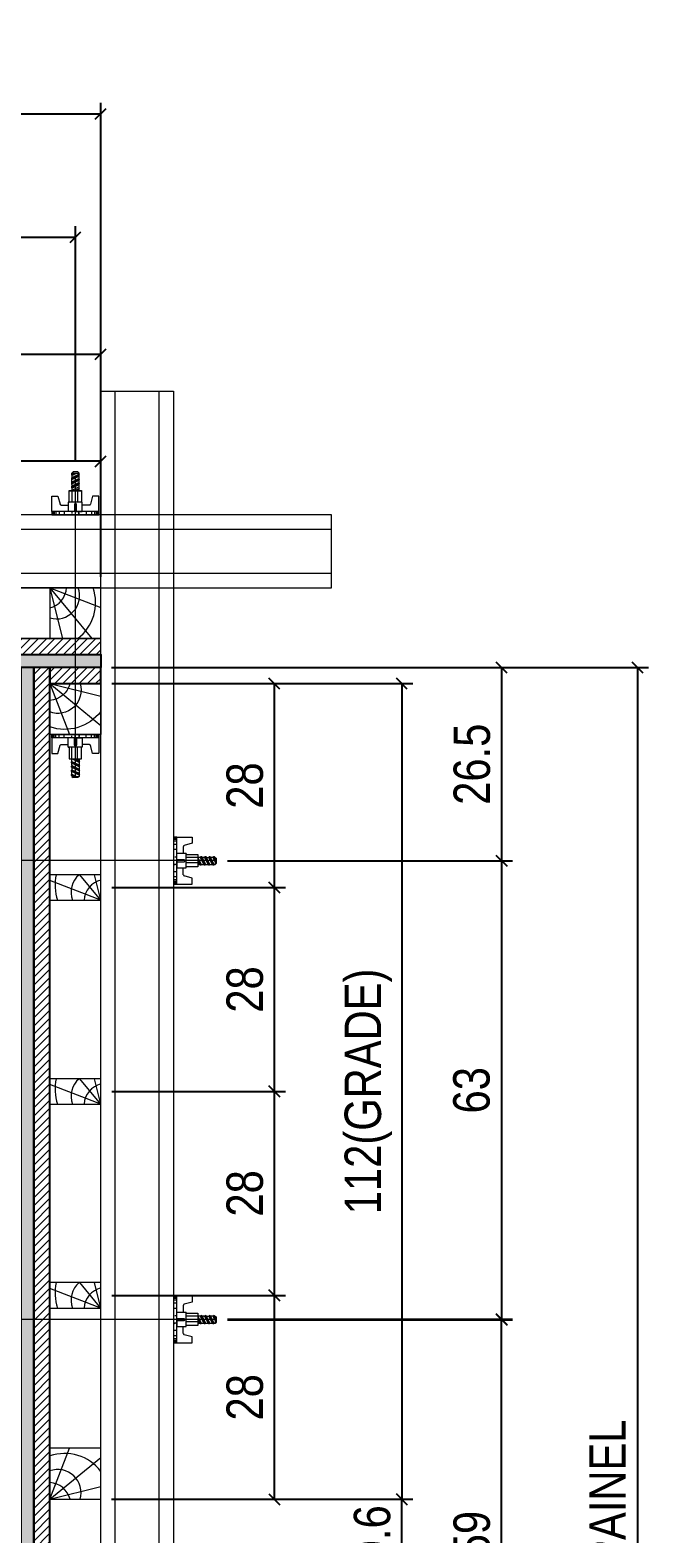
# Model space of a CAD drawing. Extents: x 14400 to 27878, y -21631 to 6985.
# Drawn here: x 23438.6 to 23612.2, y 632 to 1045 of the extents above; entities that cross this region are included whole.
import ezdxf

# ---------------------------------------------------------------- set-up
doc = ezdxf.new("R2010")
doc.units = 0
for name, color, linetype in [('CHAPA', 1, 'Continuous'), ('COTA', 241, 'Continuous'), ('MEIO_PONT', 93, 'Continuous'), ('SARRAFO', 251, 'Continuous')]:
    doc.layers.add(name, color=color, linetype=linetype)
for name, color, linetype, lineweight in [('Hachura', 251, 'Continuous', 9), ('Madeira', 126, 'Continuous', 18), ('Perfil Metálico', 224, 'Continuous', 18)]:
    doc.layers.add(name, color=color, linetype=linetype, lineweight=lineweight)
doc.styles.add('COTA TECNICA 2X', font='techl___.ttf', dxfattribs={"height": 10})
doc.dimstyles.new('SECAO PILAR', dxfattribs={"dimtxt": 10, "dimasz": 3, "dimexe": 3, "dimexo": 3, "dimgap": 3, "dimtad": 1, "dimdec": 1, "dimlfac": 0.5, "dimzin": 12, "dimdsep": 46, "dimtxsty": 'COTA TECNICA 2X', "dimblk1": 'OBLIQUE', "dimblk2": 'OBLIQUE', "dimsah": 1, "dimcen": 0.9, "dimclrd": 256, "dimclre": 256, "dimclrt": 256, "dimadec": 1, "dimazin": 3, "dimtfac": 1, "dimtdec": 1, "dimtmove": 0, "dimatfit": 3, "dimfxl": 1, "dimtolj": 1, "dimtzin": 12, "dimarcsym": 0})

# ---------------------------------------------------------------- blocks, each defined once
blk = doc.blocks.new('PONTALETE')
at = {"layer": 'Madeira'}
for q in [(2.71, 7), (7, 5.76), (7, 1.74)]:
    blk.add_line((0, 0), q, dxfattribs=at)
blk.add_lwpolyline([(0, 0), (7, 0), (7, 7), (0, 7)], close=True, dxfattribs=at)
for centre, radius, start, end in [((2.04, 0.06), 6.23, 37.2818, 109.0913), ((1.09, 0.9), 3.19, 343.603, 109.9847), ((-0.21, -0.78), 3.09, 14.6322, 86.0383)]:
    blk.add_arc(centre, radius, start, end, dxfattribs=at)
blk = doc.blocks.new('MEIO PONTALETE')
at = {"layer": 'Madeira'}
for q in [(2.71, 7), (3.5, 2.88), (3.5, 0.87)]:
    blk.add_line((0, 0), q, dxfattribs=at)
blk.add_lwpolyline([(0, 0), (3.5, 0), (3.5, 7), (0, 7)], close=True, dxfattribs=at)
for centre, radius, start, end in [((2.04, 0.06), 6.23, 76.4499, 109.0913), ((1.09, 0.9), 3.19, 40.9063, 109.9847), ((-0.21, -0.78), 3.09, 14.6322, 86.0383)]:
    blk.add_arc(centre, radius, start, end, dxfattribs=at)
blk = doc.blocks.new('_Oblique')
at = {"color": 0, "linetype": 'ByBlock', "lineweight": -2}
blk.add_line((-0.5, -0.5), (0.5, 0.5), dxfattribs=at)
blk = doc.blocks.new('*D1308')
at = {"layer": 'COTA', "lineweight": -2, "transparency": 16777216}
for p, q in [((23461.05, 641.56), (23543.75, 641.56)), ((23540.75, 622.36), (23540.75, 641.56)), ((23461.05, 622.36), (23543.75, 622.36))]:
    blk.add_line(p, q, dxfattribs=at)
at = {"layer": 'Defpoints', "color": 0, "transparency": 16777216}
for p in [(23458.05, 641.56), (23540.75, 641.56), (23458.05, 622.36)]:
    blk.add_point(p, dxfattribs=at)
at = {"layer": 'COTA', "lineweight": -2, "transparency": 16777216, "xscale": 3, "yscale": 3, "zscale": 3}
for p, rotation in [((23540.75, 641.56), 90), ((23540.75, 622.36), 270)]:
    blk.add_blockref('_Oblique', p, dxfattribs=dict(at, rotation=rotation))
at = {"layer": 'COTA', "transparency": 16777216, "insert": (23532.62, 631.96), "char_height": 10, "attachment_point": 5, "rotation": 90, "style": 'COTA TECNICA 2X'}
blk.add_mtext('\\A1;9.6', dxfattribs=at)
blk = doc.blocks.new('*D1231')
at = {"layer": 'COTA', "lineweight": -2, "transparency": 16777216}
for p, q in [((23398.02, 894.9), (23398.02, 929.61)), ((23458.02, 894.91), (23458.02, 929.61)), ((23458.02, 926.61), (23398.02, 926.61))]:
    blk.add_line(p, q, dxfattribs=at)
at = {"layer": 'Defpoints', "color": 0, "transparency": 16777216}
for p in [(23398.02, 926.61), (23398.02, 891.9), (23458.02, 891.91)]:
    blk.add_point(p, dxfattribs=at)
at = {"layer": 'COTA', "lineweight": -2, "transparency": 16777216, "xscale": 3, "yscale": 3, "zscale": 3, "rotation": 180}
blk.add_blockref('_Oblique', (23398.02, 926.61), dxfattribs=at)
at = {"layer": 'COTA', "lineweight": -2, "transparency": 16777216, "xscale": 3, "yscale": 3, "zscale": 3}
blk.add_blockref('_Oblique', (23458.02, 926.61), dxfattribs=at)
at = {"layer": 'COTA', "transparency": 16777216, "insert": (23428.02, 934.83), "char_height": 10, "attachment_point": 5, "style": 'COTA TECNICA 2X'}
blk.add_mtext('\\A1;30', dxfattribs=at)
blk = doc.blocks.new('*D1232')
at = {"layer": 'COTA', "lineweight": -2, "transparency": 16777216}
for p, q in [((23214.03, 894.89), (23214.03, 959.03)), ((23458.02, 894.91), (23458.02, 959.03)), ((23214.03, 956.03), (23458.02, 956.03))]:
    blk.add_line(p, q, dxfattribs=at)
at = {"layer": 'Defpoints', "color": 0, "transparency": 16777216}
for p in [(23458.02, 956.03), (23214.03, 891.89), (23458.02, 891.91)]:
    blk.add_point(p, dxfattribs=at)
at = {"layer": 'COTA', "lineweight": -2, "transparency": 16777216, "xscale": 3, "yscale": 3, "zscale": 3, "rotation": 180}
blk.add_blockref('_Oblique', (23214.03, 956.03), dxfattribs=at)
at = {"layer": 'COTA', "lineweight": -2, "transparency": 16777216, "xscale": 3, "yscale": 3, "zscale": 3}
blk.add_blockref('_Oblique', (23458.02, 956.03), dxfattribs=at)
at = {"layer": 'COTA', "transparency": 16777216, "insert": (23336.02, 965.25), "char_height": 10, "attachment_point": 5, "style": 'COTA TECNICA 2X'}
blk.add_mtext('\\A1;122(GRADE)', dxfattribs=at)
blk = doc.blocks.new('*D1259')
at = {"layer": 'COTA', "lineweight": -2, "transparency": 16777216}
for p, q in [((22883.96, 894.96), (22883.96, 1025.02)), ((23458.02, 948.9), (23458.02, 1025.02)), ((22883.96, 1022.02), (23458.02, 1022.02))]:
    blk.add_line(p, q, dxfattribs=at)
at = {"layer": 'Defpoints', "color": 0, "transparency": 16777216}
for p in [(23458.02, 1022.02), (23458.02, 945.9), (22883.96, 891.96)]:
    blk.add_point(p, dxfattribs=at)
at = {"layer": 'COTA', "lineweight": -2, "transparency": 16777216, "xscale": 3, "yscale": 3, "zscale": 3, "rotation": 180}
blk.add_blockref('_Oblique', (22883.96, 1022.02), dxfattribs=at)
at = {"layer": 'COTA', "lineweight": -2, "transparency": 16777216, "xscale": 3, "yscale": 3, "zscale": 3}
blk.add_blockref('_Oblique', (23458.02, 1022.02), dxfattribs=at)
at = {"layer": 'COTA', "transparency": 16777216, "insert": (23170.99, 1030.11), "char_height": 10, "attachment_point": 5, "style": 'COTA TECNICA 2X'}
blk.add_mtext('\\A1;287 PAINEL', dxfattribs=at)
blk = doc.blocks.new('*D1266')
at = {"layer": 'COTA', "lineweight": -2, "transparency": 16777216}
for p, q in [((23461.04, 865.56), (23543.75, 865.56)), ((23540.75, 865.56), (23540.75, 641.56)), ((23461.07, 641.56), (23543.75, 641.56))]:
    blk.add_line(p, q, dxfattribs=at)
at = {"layer": 'Defpoints', "color": 0, "transparency": 16777216}
for p in [(23458.04, 865.56), (23458.07, 641.56), (23540.75, 641.56)]:
    blk.add_point(p, dxfattribs=at)
at = {"layer": 'COTA', "lineweight": -2, "transparency": 16777216, "xscale": 3, "yscale": 3, "zscale": 3}
for p, rotation in [((23540.75, 865.56), 90), ((23540.75, 641.56), 270)]:
    blk.add_blockref('_Oblique', p, dxfattribs=dict(at, rotation=rotation))
at = {"layer": 'COTA', "transparency": 16777216, "insert": (23531.53, 753.56), "char_height": 10, "attachment_point": 5, "rotation": 90, "style": 'COTA TECNICA 2X'}
blk.add_mtext('\\A1;112(GRADE)', dxfattribs=at)
blk = doc.blocks.new('*D1267')
at = {"layer": 'COTA', "lineweight": -2, "transparency": 16777216}
for p, q in [((23461.05, 809.56), (23508.75, 809.56)), ((23505.75, 753.56), (23505.75, 809.56)), ((23461.05, 753.56), (23508.75, 753.56))]:
    blk.add_line(p, q, dxfattribs=at)
at = {"layer": 'Defpoints', "color": 0, "transparency": 16777216}
for p in [(23458.05, 809.56), (23505.75, 809.56), (23458.05, 753.56)]:
    blk.add_point(p, dxfattribs=at)
at = {"layer": 'COTA', "lineweight": -2, "transparency": 16777216, "xscale": 3, "yscale": 3, "zscale": 3}
for p, rotation in [((23505.75, 809.56), 90), ((23505.75, 753.56), 270)]:
    blk.add_blockref('_Oblique', p, dxfattribs=dict(at, rotation=rotation))
at = {"layer": 'COTA', "transparency": 16777216, "insert": (23497.65, 781.56), "char_height": 10, "attachment_point": 5, "rotation": 90, "style": 'COTA TECNICA 2X'}
blk.add_mtext('\\A1;28', dxfattribs=at)
blk = doc.blocks.new('*D1268')
at = {"layer": 'COTA', "lineweight": -2, "transparency": 16777216}
for p, q in [((23461.05, 865.56), (23508.75, 865.56)), ((23505.75, 809.56), (23505.75, 865.56)), ((23461.05, 809.56), (23508.75, 809.56))]:
    blk.add_line(p, q, dxfattribs=at)
at = {"layer": 'Defpoints', "color": 0, "transparency": 16777216}
for p in [(23458.05, 865.56), (23505.75, 865.56), (23458.05, 809.56)]:
    blk.add_point(p, dxfattribs=at)
at = {"layer": 'COTA', "lineweight": -2, "transparency": 16777216, "xscale": 3, "yscale": 3, "zscale": 3}
for p, rotation in [((23505.75, 865.56), 90), ((23505.75, 809.56), 270)]:
    blk.add_blockref('_Oblique', p, dxfattribs=dict(at, rotation=rotation))
at = {"layer": 'COTA', "transparency": 16777216, "insert": (23497.65, 837.56), "char_height": 10, "attachment_point": 5, "rotation": 90, "style": 'COTA TECNICA 2X'}
blk.add_mtext('\\A1;28', dxfattribs=at)
blk = doc.blocks.new('*D1314')
at = {"layer": 'COTA', "lineweight": -2, "transparency": 16777216}
for p, q in [((23461.05, 697.56), (23508.75, 697.56)), ((23505.75, 641.56), (23505.75, 697.56)), ((23461.02, 641.56), (23508.75, 641.56))]:
    blk.add_line(p, q, dxfattribs=at)
at = {"layer": 'Defpoints', "color": 0, "transparency": 16777216}
for p in [(23458.05, 697.56), (23505.75, 697.56), (23458.02, 641.56)]:
    blk.add_point(p, dxfattribs=at)
at = {"layer": 'COTA', "lineweight": -2, "transparency": 16777216, "xscale": 3, "yscale": 3, "zscale": 3}
for p, rotation in [((23505.75, 697.56), 90), ((23505.75, 641.56), 270)]:
    blk.add_blockref('_Oblique', p, dxfattribs=dict(at, rotation=rotation))
at = {"layer": 'COTA', "transparency": 16777216, "insert": (23497.65, 669.56), "char_height": 10, "attachment_point": 5, "rotation": 90, "style": 'COTA TECNICA 2X'}
blk.add_mtext('\\A1;28', dxfattribs=at)
blk = doc.blocks.new('*D1286')
at = {"layer": 'COTA', "lineweight": -2, "transparency": 16777216}
for p, q in [((23461.05, 753.56), (23508.75, 753.56)), ((23505.75, 697.56), (23505.75, 753.56)), ((23461.05, 697.56), (23508.75, 697.56))]:
    blk.add_line(p, q, dxfattribs=at)
at = {"layer": 'Defpoints', "color": 0, "transparency": 16777216}
for p in [(23458.05, 753.56), (23505.75, 753.56), (23458.05, 697.56)]:
    blk.add_point(p, dxfattribs=at)
at = {"layer": 'COTA', "lineweight": -2, "transparency": 16777216, "xscale": 3, "yscale": 3, "zscale": 3}
for p, rotation in [((23505.75, 753.56), 90), ((23505.75, 697.56), 270)]:
    blk.add_blockref('_Oblique', p, dxfattribs=dict(at, rotation=rotation))
at = {"layer": 'COTA', "transparency": 16777216, "insert": (23497.65, 725.56), "char_height": 10, "attachment_point": 5, "rotation": 90, "style": 'COTA TECNICA 2X'}
blk.add_mtext('\\A1;28', dxfattribs=at)
blk = doc.blocks.new('*D1223')
at = {"layer": 'COTA', "linetype": 'ByBlock', "lineweight": -2, "transparency": 16777216}
for p, q in [((23461.02, 869.96), (23608.52, 869.96)), ((23605.52, 869.96), (23605.52, 393.96)), ((23461.05, 393.96), (23608.52, 393.96))]:
    blk.add_line(p, q, dxfattribs=at)
at = {"layer": 'Defpoints', "color": 0, "linetype": 'ByBlock', "transparency": 16777216}
for p in [(23458.02, 869.96), (23458.05, 393.96), (23605.52, 393.96)]:
    blk.add_point(p, dxfattribs=at)
at = {"layer": 'COTA', "linetype": 'ByBlock', "lineweight": -2, "transparency": 16777216, "xscale": 3, "yscale": 3, "zscale": 3}
for p, rotation in [((23605.52, 869.96), 90), ((23605.52, 393.96), 270)]:
    blk.add_blockref('_Oblique', p, dxfattribs=dict(at, rotation=rotation))
at = {"layer": 'COTA', "linetype": 'ByBlock', "transparency": 16777216, "insert": (23597.28, 631.96), "char_height": 10, "attachment_point": 5, "rotation": 90, "style": 'COTA TECNICA 2X'}
blk.add_mtext('\\A1;238 PAINEL', dxfattribs=at)
blk = doc.blocks.new('C')
at = {"layer": 'Hachura', "color": 0}
for p, q in [((0, 3.22), (0, -3.22)), ((0.45, 3.22), (0, 3.22)), ((0.46, 3.16), (0, 3.16)), ((0.46, 3.05), (0, 3.05)), ((0.46, 2.88), (0, 2.88)), ((0, 2.75), (0, -1.16)), ((0.46, 2.65), (0, 2.65)), ((0.46, 2.23), (0, 2.23)), ((0.45, -3.23), (0.45, 3.22)), ((0.45, 3.22), (2.58, 3.22)), ((2.58, 2.39), (1.47, 2.09)), ((2.58, 3.22), (2.58, 2.39)), ((0.46, 1.51), (0, 1.51)), ((0.39, 0.49), (0.17, 0.49)), ((1.74, 0.97), (0.45, 0.97)), ((1.45, 0.1), (0.45, 0.1)), ((1.35, 1.94), (1.35, 0.96)), ((1.74, -0.97), (1.74, 0.97)), ((1.74, 0.97), (1.74, 0.84)), ((1.74, 0.97), (1.74, 0.84)), ((1.74, 0.84), (3.35, 0.84)), ((3.35, 0.45), (1.74, 0.45)), ((3.32, 0.84), (3.32, -0.84)), ((3.35, 0.84), (3.35, -0.84)), ((3.68, 0.45), (3.35, 0.45)), ((3.84, -0.52), (3.35, 0.45)), ((3.35, 0.06), (3.67, -0.57)), ((3.68, 0.45), (4.16, -0.52)), ((3.72, 0.5), (4.25, -0.57)), ((4.37, -0.55), (3.83, 0.53)), ((4.15, 0.45), (3.93, 0.45)), ((4.42, -0.52), (3.93, 0.45)), ((4.15, 0.45), (4.26, 0.45)), ((4.26, 0.45), (4.74, -0.52)), ((4.3, 0.5), (4.83, -0.57)), ((4.95, -0.55), (4.41, 0.53)), ((4.51, 0.45), (4.84, 0.45)), ((5, -0.52), (4.51, 0.45)), ((4.84, 0.45), (5.32, -0.52)), ((4.88, 0.5), (5.41, -0.57)), ((5.53, -0.55), (4.99, 0.53)), ((5.58, -0.52), (5.09, 0.45)), ((5.42, 0.45), (5.09, 0.45)), ((5.58, -0.52), (5.09, 0.45)), ((5.42, 0.45), (5.74, -0.19)), ((5.46, 0.5), (5.74, -0.07)), ((5.74, 0.19), (5.57, 0.53)), ((5.74, 0.32), (5.68, 0.45)), ((5.68, 0.45), (5.74, 0.45)), ((5.74, 0.45), (5.9, 0.29)), ((5.74, 0.45), (5.74, -0.52)), ((5.9, -0.36), (5.9, 0.29)), ((0.45, 0), (0, 0)), ((0.46, -1.52), (0, -1.52)), ((0.08, -0.48), (0.29, -0.48)), ((0.29, -0.48), (0.4, -0.48)), ((0.45, 0), (0.45, -0.97)), ((0.45, -0.16), (1.45, -0.16)), ((0.45, -0.65), (0.45, -0.32)), ((0.45, -3.23), (0.45, -0.65)), ((0.45, -0.97), (1.74, -0.97)), ((1.35, -1.94), (1.35, -0.97)), ((3.35, -0.32), (1.74, -0.32)), ((3.35, -0.84), (1.74, -0.84)), ((3.35, -0.07), (3.58, -0.52)), ((3.35, -0.52), (3.58, -0.52)), ((3.84, -0.52), (4.16, -0.52)), ((4.42, -0.52), (4.74, -0.52)), ((4.63, -0.52), (4.74, -0.52)), ((5, -0.52), (5.32, -0.52)), ((5.58, -0.52), (5.74, -0.52)), ((5.74, -0.52), (5.9, -0.36)), ((5.74, -0.52), (5.74, -0.52)), ((0.46, -2.23), (0, -2.23)), ((0.46, -2.65), (0, -2.65)), ((0.46, -2.88), (0, -2.88)), ((0.46, -3.05), (0, -3.05)), ((0.46, -3.16), (0, -3.16)), ((0, -3.22), (2.57, -3.22)), ((2.58, -2.39), (1.47, -2.1)), ((2.58, -3.23), (2.58, -2.39))]:
    blk.add_line(p, q, dxfattribs=at)
for centre, radius, start, end in [((1.52, 1.94), 0.161, 104.7436, 180), ((1.44, -0.03), 0.129, 272.695, 87.305), ((3.81, 0.39), 0.143, 25.5688, 154.4312), ((4.39, 0.39), 0.143, 25.5688, 154.4312), ((4.97, 0.39), 0.143, 25.5688, 154.4312), ((5.55, 0.39), 0.143, 25.5688, 154.4312), ((0.17, -0.37), 0.174, 221.744, 317.8592), ((1.52, -1.94), 0.161, 180, 255.2564), ((3.71, -0.4), 0.174, 222.1408, 318.256), ((4.29, -0.4), 0.174, 222.1408, 318.256), ((4.87, -0.4), 0.174, 222.1408, 318.256), ((5.45, -0.4), 0.174, 222.1408, 318.256), ((5.61, -0.4), 0.174, 317.8592, 318.256)]:
    blk.add_arc(centre, radius, start, end, dxfattribs=at)
blk = doc.blocks.new('*D1293')
at = {"layer": 'COTA', "lineweight": -2, "transparency": 16777216}
for p, q in [((23345.97, 926.7), (23345.97, 991.16)), ((23451.1, 926.7), (23451.1, 991.16)), ((23345.97, 988.16), (23451.1, 988.16))]:
    blk.add_line(p, q, dxfattribs=at)
at = {"layer": 'Defpoints', "color": 0, "transparency": 16777216}
for p in [(23451.1, 988.16), (23345.97, 923.7), (23451.1, 923.7)]:
    blk.add_point(p, dxfattribs=at)
at = {"layer": 'COTA', "lineweight": -2, "transparency": 16777216, "xscale": 3, "yscale": 3, "zscale": 3, "rotation": 180}
blk.add_blockref('_Oblique', (23345.97, 988.16), dxfattribs=at)
at = {"layer": 'COTA', "lineweight": -2, "transparency": 16777216, "xscale": 3, "yscale": 3, "zscale": 3}
blk.add_blockref('_Oblique', (23451.1, 988.16), dxfattribs=at)
at = {"layer": 'COTA', "transparency": 16777216, "insert": (23398.53, 996.27), "char_height": 10, "attachment_point": 5, "style": 'COTA TECNICA 2X'}
blk.add_mtext('\\A1;52.6', dxfattribs=at)
blk = doc.blocks.new('*D1296')
at = {"layer": 'COTA', "lineweight": -2, "transparency": 16777216}
for p, q in [((23492.82, 816.88), (23571.14, 816.88)), ((23568.14, 816.88), (23568.14, 690.88)), ((23492.82, 690.88), (23571.14, 690.88))]:
    blk.add_line(p, q, dxfattribs=at)
at = {"layer": 'Defpoints', "color": 0, "transparency": 16777216}
for p in [(23489.82, 816.88), (23489.82, 690.88), (23568.14, 690.88)]:
    blk.add_point(p, dxfattribs=at)
at = {"layer": 'COTA', "lineweight": -2, "transparency": 16777216, "xscale": 3, "yscale": 3, "zscale": 3}
for p, rotation in [((23568.14, 816.88), 90), ((23568.14, 690.88), 270)]:
    blk.add_blockref('_Oblique', p, dxfattribs=dict(at, rotation=rotation))
at = {"layer": 'COTA', "transparency": 16777216, "insert": (23559.92, 753.88), "char_height": 10, "attachment_point": 5, "rotation": 90, "style": 'COTA TECNICA 2X'}
blk.add_mtext('\\A1;63', dxfattribs=at)
blk = doc.blocks.new('*D1224')
at = {"layer": 'COTA', "lineweight": -2, "transparency": 16777216}
for p, q in [((23461.05, 869.96), (23571.14, 869.96)), ((23568.14, 869.96), (23568.14, 816.88)), ((23492.82, 816.88), (23571.14, 816.88))]:
    blk.add_line(p, q, dxfattribs=at)
at = {"layer": 'Defpoints', "color": 0, "transparency": 16777216}
for p in [(23458.05, 869.96), (23489.82, 816.88), (23568.14, 816.88)]:
    blk.add_point(p, dxfattribs=at)
at = {"layer": 'COTA', "lineweight": -2, "transparency": 16777216, "xscale": 3, "yscale": 3, "zscale": 3}
for p, rotation in [((23568.14, 869.96), 90), ((23568.14, 816.88), 270)]:
    blk.add_blockref('_Oblique', p, dxfattribs=dict(at, rotation=rotation))
at = {"layer": 'COTA', "transparency": 16777216, "insert": (23560.03, 843.42), "char_height": 10, "attachment_point": 5, "rotation": 90, "style": 'COTA TECNICA 2X'}
blk.add_mtext('\\A1;26.5', dxfattribs=at)
blk = doc.blocks.new('*D1297')
at = {"layer": 'COTA', "lineweight": -2, "transparency": 16777216}
for p, q in [((23492.82, 690.98), (23571.14, 690.98)), ((23568.14, 573.04), (23568.14, 690.98)), ((23492.82, 573.04), (23571.14, 573.04))]:
    blk.add_line(p, q, dxfattribs=at)
at = {"layer": 'Defpoints', "color": 0, "transparency": 16777216}
for p in [(23489.82, 690.98), (23568.14, 690.98), (23489.82, 573.04)]:
    blk.add_point(p, dxfattribs=at)
at = {"layer": 'COTA', "lineweight": -2, "transparency": 16777216, "xscale": 3, "yscale": 3, "zscale": 3}
for p, rotation in [((23568.14, 690.98), 90), ((23568.14, 573.04), 270)]:
    blk.add_blockref('_Oblique', p, dxfattribs=dict(at, rotation=rotation))
at = {"layer": 'COTA', "transparency": 16777216, "insert": (23560, 632.01), "char_height": 10, "attachment_point": 5, "rotation": 90, "style": 'COTA TECNICA 2X'}
blk.add_mtext('\\A1;59', dxfattribs=at)

msp = doc.modelspace()

# ---------------------------------------------------------------- hatches: boundary and pattern name
at = {"layer": 'Hachura'}
h = msp.add_hatch(dxfattribs=at)
h.set_pattern_fill('ANSI31', color=256, scale=0.5, angle=360, style=0)
h.set_pattern_definition([(45, (30102.7993, 1781.1955), (-1.122532, 1.122532), [])])
h.paths.add_polyline_path([(23458.054, 873.558), (23458.054, 877.937), (22884.054, 877.969), (22884.054, 873.547)])
h = msp.add_hatch(color=256, dxfattribs=at)
h.dxf.hatch_style = 1
h.paths.add_polyline_path([(22884.054, 873.558), (22884.054, 869.958), (23458.054, 869.958), (23458.054, 873.558)])
h = msp.add_hatch(color=256, dxfattribs=at)
h.dxf.hatch_style = 1
h.paths.add_polyline_path([(23439.654, 393.958), (23439.654, 869.958), (23436.054, 869.958), (23436.054, 393.958)])
h = msp.add_hatch(dxfattribs=at)
h.set_pattern_fill('ANSI31', color=256, scale=0.5, angle=360, style=0)
h.set_pattern_definition([(45, (30192.398, 1826.2686), (-1.122532, 1.122532), [])])
h.paths.add_polyline_path([(23439.654, 393.958), (23444.053, 393.958), (23444.053, 869.958), (23439.653, 869.958), (23439.653, 484.104), (23439.654, 484.104)])
h = msp.add_hatch(dxfattribs=at)
h.set_pattern_fill('ANSI31', color=256, scale=0.5, angle=360, style=0)
h.set_pattern_definition([(45, (32386.533, 22785.4214), (-1.12253202, 1.12253202), [])])
h.paths.add_polyline_path([(23444.054, 865.558), (23444.054, 869.958), (23458.054, 869.958), (23458.054, 865.558)])

# ---------------------------------------------------------------- linework, layer by layer
at = {"layer": 'CHAPA'}
for points in [[(23458.054, 869.958), (22884.054, 869.958), (22884.054, 873.558), (23458.054, 873.558)], [(23436.054, 393.958), (23439.654, 393.958), (23439.654, 869.958), (23436.054, 869.958)]]:
    msp.add_lwpolyline(points, close=True, dxfattribs=at)
at = {"layer": 'Hachura'}
for p, q in [((23451.031, 922.7), (23451.036, 840.08)), ((23489.5, 816.94), (23349.085, 816.939)), ((23489.5, 690.94), (23349.085, 690.939))]:
    msp.add_line(p, q, dxfattribs=at)
msp.add_lwpolyline([(22884.054, 873.558), (23458.054, 873.558), (23458.054, 877.958), (22884.054, 877.958)], close=True, dxfattribs=at)
at = {"layer": 'Madeira'}
for points in [[(23214.046, 891.9), (23214.061, 877.9), (23458.054, 877.902), (23458.039, 891.902)], [(23458.054, 865.558), (23444.054, 865.558), (23444.054, 641.558), (23458.054, 641.558)]]:
    msp.add_lwpolyline(points, close=True, dxfattribs=at)
at = {"layer": 'Perfil Metálico'}
for points in [[(23458.017, 945.899), (23478.017, 945.899), (23478.031, 315.907), (23458.031, 315.907)], [(23474.031, 315.907), (23462.031, 315.907), (23462.017, 945.899), (23474.017, 945.899)], [(22833.839, 911.9), (22833.839, 891.9), (23521.465, 891.9), (23521.465, 911.9)], [(23521.465, 895.9), (23521.465, 907.9), (22833.839, 907.9), (22833.839, 895.9)]]:
    msp.add_lwpolyline(points, close=True, dxfattribs=at)
at = {"layer": 'SARRAFO'}
for points in [[(23439.654, 393.958), (23444.054, 393.958), (23444.054, 869.958), (23439.654, 869.958)], [(23458.054, 869.958), (23444.054, 869.958), (23444.054, 865.558), (23458.054, 865.558)]]:
    msp.add_lwpolyline(points, close=True, dxfattribs=at)

# ---------------------------------------------------------------- block references
at = {"layer": 'Hachura', "linetype": 'Continuous', "yscale": 2, "zscale": 2}
for p, xscale, rotation in [((23451.031, 911.9), 2, 90.00000000000001), ((23451.035, 851.558), -2, 90)]:
    msp.add_blockref('C', p, dxfattribs=dict(at, xscale=xscale, rotation=rotation))
at = {"layer": 'Hachura', "linetype": 'Continuous', "xscale": 2, "yscale": 2, "zscale": 2}
for p in [(23478.022, 816.949), (23478.022, 690.949)]:
    msp.add_blockref('C', p, dxfattribs=at)
at = {"layer": 'Madeira', "xscale": 2, "yscale": 2, "zscale": 2, "rotation": 270.0629106968967}
msp.add_blockref('PONTALETE', (23444.039, 891.886), dxfattribs=at)
at = {"layer": 'MEIO_PONT'}
for name, p, xscale, yscale, zscale, rotation in [('PONTALETE', (23444.054, 865.558), -2, 2, 2, 180), ('MEIO PONTALETE', (23458.054, 806.058), 1.999999997962732, 1.999999997962732, 1.999999997962732, 90), ('MEIO PONTALETE', (23458.054, 750.058), 1.999999997962732, 1.999999997962732, 1.999999997962732, 90), ('MEIO PONTALETE', (23458.054, 694.058), 1.999999997962732, 1.999999997962732, 1.999999997962732, 90)]:
    msp.add_blockref(name, p, dxfattribs=dict(at, xscale=xscale, yscale=yscale, zscale=zscale, rotation=rotation))
at = {"layer": 'MEIO_PONT', "xscale": 2, "yscale": 2, "zscale": 2}
msp.add_blockref('PONTALETE', (23444.054, 641.558), dxfattribs=at)

# ---------------------------------------------------------------- dimensions: what is measured, and where the dimension line sits
at = {"layer": 'COTA'}
dim = msp.add_linear_dim(base=(23458.017, 1022.017), p1=(22883.959, 891.955), p2=(23458.017, 945.899), text='<> PAINEL', dimstyle='SECAO PILAR', dxfattribs=at)
dim.commit()
dim.dimension.update_dxf_attribs({"geometry": '*D1259', "text_midpoint": (23170.988, 1030.112)})
dim = msp.add_linear_dim(base=(23451.099, 988.16), p1=(23345.971, 923.7), p2=(23451.099, 923.7), dimstyle='SECAO PILAR', override={"dimtmove": 1}, dxfattribs=at)
dim.commit()
dim.dimension.update_dxf_attribs({"geometry": '*D1293', "text_midpoint": (23398.535, 996.27)})
for base, p1, p2, angle, picture, middle in [((23458.018, 956.033), (23214.025, 891.886), (23458.018, 891.911), 180, '*D1232', (23336.022, 965.254)), ((23540.75, 641.558), (23458.04, 865.561), (23458.066, 641.558), 90, '*D1266', (23531.529, 753.559))]:
    dim = msp.add_linear_dim(base=base, p1=p1, p2=p2, angle=angle, text='<>(GRADE)', dimstyle='SECAO PILAR', dxfattribs=at)
    dim.commit()
    dim.dimension.update_dxf_attribs({"geometry": picture, "text_midpoint": middle})
for base, p1, p2, angle, picture, middle in [((23398.018, 926.615), (23458.018, 891.911), (23398.018, 891.9), 180, '*D1231', (23428.018, 934.834)), ((23568.136, 816.881), (23458.054, 869.958), (23489.823, 816.881), 270, '*D1224', (23560.026, 843.419)), ((23505.747, 865.561), (23458.054, 809.558), (23458.054, 865.561), 90, '*D1268', (23497.652, 837.559)), ((23568.136, 690.881), (23489.823, 816.881), (23489.823, 690.881), 270, '*D1296', (23559.916, 753.881)), ((23505.747, 809.558), (23458.054, 753.558), (23458.054, 809.558), 90, '*D1267', (23497.652, 781.558)), ((23505.747, 753.558), (23458.054, 697.558), (23458.054, 753.558), 90, '*D1286', (23497.652, 725.558)), ((23505.747, 697.558), (23458.024, 641.558), (23458.054, 697.558), 90, '*D1314', (23497.652, 669.558)), ((23568.136, 690.981), (23489.823, 573.035), (23489.823, 690.981), 90, '*D1297', (23559.997, 632.008))]:
    dim = msp.add_linear_dim(base=base, p1=p1, p2=p2, angle=angle, dimstyle='SECAO PILAR', dxfattribs=at)
    dim.commit()
    dim.dimension.update_dxf_attribs({"geometry": picture, "text_midpoint": middle})
at = {"layer": 'COTA', "linetype": 'ByBlock'}
dim = msp.add_linear_dim(base=(23605.523, 393.958), p1=(23458.019, 869.958), p2=(23458.054, 393.958), angle=270, text='<> PAINEL', dimstyle='SECAO PILAR', override={"dimtmove": 1}, dxfattribs=at)
dim.commit()
dim.dimension.update_dxf_attribs({"geometry": '*D1223', "text_midpoint": (23605.523, 631.958), "dimtype": 160})
at = {"layer": 'COTA'}
dim = msp.add_linear_dim(base=(23540.75, 641.558), p1=(23458.054, 622.358), p2=(23458.054, 641.558), angle=90, dimstyle='SECAO PILAR', dxfattribs=at)
dim.commit()
dim.dimension.update_dxf_attribs({"geometry": '*D1308', "text_midpoint": (23540.75, 631.958), "dimtype": 160})

doc.saveas('drawing.dxf')
